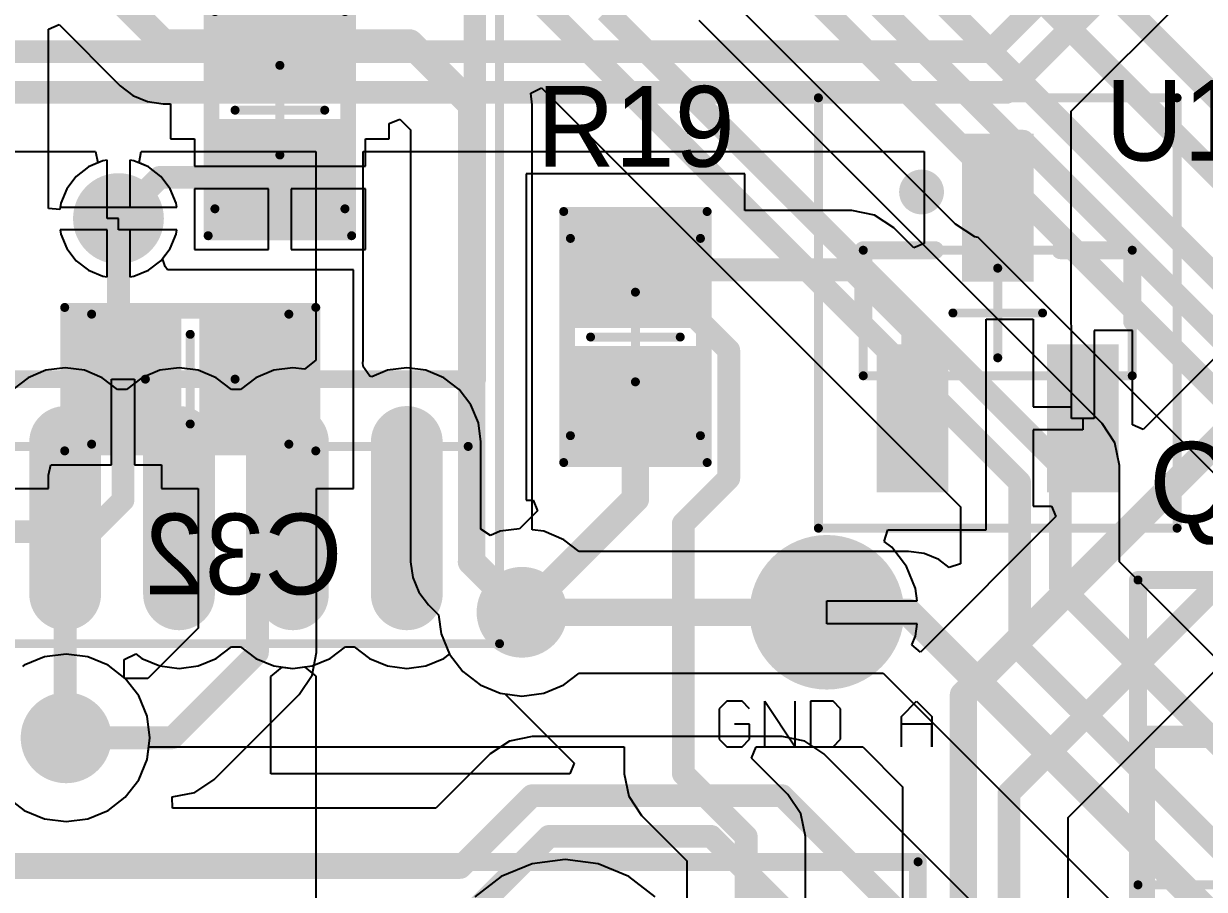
# Model space of a CAD drawing. Header units: millimetres. Extents: x 12 to 126, y 25 to 105.
# Drawn here: x 71.94 to 85.11, y 74.51 to 84.17 of the extents above; entities that cross this region are included whole.
import ezdxf

# ---------------------------------------------------------------- set-up
doc = ezdxf.new("R2010")
doc.units = ezdxf.units.MM
for name, color, linetype in [('BottomLayer', 5, 'Continuous'), ('BottomOverlay', 54, 'Continuous'), ('BottomPaste', 16, 'Continuous'), ('BottomSolder', 6, 'Continuous'), ('Mechanical13', 56, 'Continuous'), ('Mechanical15', 56, 'Continuous'), ('MultiLayer', 9, 'Continuous'), ('PadHoleLayer', 156, 'Continuous'), ('TopLayer', 1, 'Continuous'), ('TopOverlay', 2, 'Continuous'), ('TopPaste', 8, 'Continuous'), ('TopSolder', 216, 'Continuous'), ('ViaHoleLayer', 16, 'Continuous')]:
    doc.layers.add(name, color=color, linetype=linetype)

# ---------------------------------------------------------------- blocks, each defined once
blk = doc.blocks.new('TO_220AB_48')
at = {"layer": 'BottomLayer', "const_width": 0.8}
for points in [[(-0.4, 0, 1), (0.4, 0, 1)], [(2.14, 0, 1), (2.94, 0, 1)]]:
    blk.add_lwpolyline(points, format="xyb", close=True, dxfattribs=at)
at = {"layer": 'BottomLayer'}
blk.add_solid([(-3.34, -0.8), (-1.74, -0.8), (-3.34, 0.8), (-1.74, 0.8)], dxfattribs=at)
at = {"layer": 'BottomSolder', "const_width": 0.9}
for points in [[(-0.45, 0, 1), (0.45, 0, 1)], [(2.09, 0, 1), (2.99, 0, 1)]]:
    blk.add_lwpolyline(points, format="xyb", close=True, dxfattribs=at)
at = {"layer": 'BottomSolder'}
blk.add_solid([(-3.44, -0.9), (-1.64, -0.9), (-3.44, 0.9), (-1.64, 0.9)], dxfattribs=at)
at = {"layer": 'Mechanical13', "const_width": 0.1}
for points in [[(5.35, 2.85), (-5.35, 2.85)], [(-5.35, 2.85), (-5.35, -1.85)], [(5.35, 2.85), (5.35, -1.85)], [(5.35, 1.55), (-5.35, 1.55)], [(5.35, -1.85), (-5.35, -1.85)]]:
    blk.add_lwpolyline(points, dxfattribs=at)
at = {"layer": 'Mechanical13', "const_width": 0.05}
for points in [[(-5.375, 2.85, 1), (-5.325, 2.85, 1)], [(-5.375, 2.85, 1), (-5.325, 2.85, 1)], [(5.325, 2.85, 1), (5.375, 2.85, 1)], [(5.325, 2.85, 1), (5.375, 2.85, 1)], [(-5.375, 1.55, 1), (-5.325, 1.55, 1)], [(5.325, 1.55, 1), (5.375, 1.55, 1)], [(-5.375, -1.85, 1), (-5.325, -1.85, 1)], [(-5.375, -1.85, 1), (-5.325, -1.85, 1)], [(5.325, -1.85, 1), (5.375, -1.85, 1)], [(5.325, -1.85, 1), (5.375, -1.85, 1)]]:
    blk.add_lwpolyline(points, format="xyb", close=True, dxfattribs=at)
at = {"layer": 'Mechanical15', "const_width": 0.1}
for points in [[(0, 0.5), (0, -0.5)], [(0.5, 0), (-0.5, 0)]]:
    blk.add_lwpolyline(points, dxfattribs=at)
at = {"layer": 'Mechanical15', "const_width": 0.05}
for points in [[(-0.025, 0.5, 1), (0.025, 0.5, 1)], [(-0.525, 0, 1), (-0.475, 0, 1)], [(0.475, 0, 1), (0.525, 0, 1)], [(-0.025, -0.5, 1), (0.025, -0.5, 1)]]:
    blk.add_lwpolyline(points, format="xyb", close=True, dxfattribs=at)
at = {"layer": 'MultiLayer', "const_width": 0.8}
for points in [[(-0.4, 0, 1), (0.4, 0, 1)], [(2.14, 0, 1), (2.94, 0, 1)]]:
    blk.add_lwpolyline(points, format="xyb", close=True, dxfattribs=at)
at = {"layer": 'MultiLayer'}
blk.add_solid([(-3.34, -0.8), (-1.74, -0.8), (-3.34, 0.8), (-1.74, 0.8)], dxfattribs=at)
at = {"layer": 'PadHoleLayer', "const_width": 0.5}
for points in [[(-2.79, 0, 1), (-2.29, 0, 1)], [(-0.25, 0, 1), (0.25, 0, 1)], [(2.29, 0, 1), (2.79, 0, 1)]]:
    blk.add_lwpolyline(points, format="xyb", close=True, dxfattribs=at)
at = {"layer": 'TopLayer', "const_width": 0.8}
for points in [[(-0.4, 0, 1), (0.4, 0, 1)], [(2.14, 0, 1), (2.94, 0, 1)]]:
    blk.add_lwpolyline(points, format="xyb", close=True, dxfattribs=at)
at = {"layer": 'TopLayer'}
blk.add_solid([(-3.34, -0.8), (-1.74, -0.8), (-3.34, 0.8), (-1.74, 0.8)], dxfattribs=at)
at = {"layer": 'TopOverlay', "const_width": 0.2}
for points in [[(-5.35, 2.85), (-5.35, -1.85)], [(5.35, 2.85), (-5.35, 2.85)], [(5.35, 2.85), (5.35, -1.85)], [(5.35, 2.35), (-5.35, 2.35)], [(5.35, -1.85), (-5.35, -1.85)]]:
    blk.add_lwpolyline(points, dxfattribs=at)
at = {"layer": 'TopOverlay'}
for points, const_width in [([(-5.4, 2.85, 1), (-5.3, 2.85, 1)], 0.1), ([(-5.4, 2.85, 1), (-5.3, 2.85, 1)], 0.1), ([(5.3, 2.85, 1), (5.4, 2.85, 1)], 0.1), ([(5.3, 2.85, 1), (5.4, 2.85, 1)], 0.1), ([(-5.4, 2.35, 1), (-5.3, 2.35, 1)], 0.1), ([(5.3, 2.35, 1), (5.4, 2.35, 1)], 0.1), ([(-4.575, -1.2, 1), (-4.825, -1.2, 1)], 0.25), ([(-4.888, -1.2, 1), (-4.763, -1.2, 1)], 0.125), ([(-4.637, -1.2, 1), (-4.513, -1.2, 1)], 0.125), ([(-5.4, -1.85, 1), (-5.3, -1.85, 1)], 0.1), ([(-5.4, -1.85, 1), (-5.3, -1.85, 1)], 0.1), ([(5.3, -1.85, 1), (5.4, -1.85, 1)], 0.1), ([(5.3, -1.85, 1), (5.4, -1.85, 1)], 0.1)]:
    blk.add_lwpolyline(points, format="xyb", close=True, dxfattribs=dict(at, const_width=const_width))
at = {"layer": 'TopSolder', "const_width": 0.9}
for points in [[(-0.45, 0, 1), (0.45, 0, 1)], [(2.09, 0, 1), (2.99, 0, 1)]]:
    blk.add_lwpolyline(points, format="xyb", close=True, dxfattribs=at)
at = {"layer": 'TopSolder'}
blk.add_solid([(-3.44, -0.9), (-1.64, -0.9), (-3.44, 0.9), (-1.64, 0.9)], dxfattribs=at)
blk = doc.blocks.new('PE_526XXNL_51')
at = {"layer": 'Mechanical13', "const_width": 0.1}
for points in [[(-9.017, 9.017), (9.017, 9.017)], [(9.017, -9.017), (9.017, 9.017)]]:
    blk.add_lwpolyline(points, dxfattribs=at)
at = {"layer": 'Mechanical13', "const_width": 0.05}
blk.add_lwpolyline([(8.992, 9.017, 1), (9.042, 9.017, 1)], format="xyb", close=True, dxfattribs=at)
blk.add_lwpolyline([(8.992, 9.017, 1), (9.042, 9.017, 1)], format="xyb", close=True, dxfattribs=at)
at = {"layer": 'Mechanical15', "const_width": 0.1}
for points in [[(-9.017, 9.017), (9.017, 9.017)], [(9.017, -9.017), (9.017, 9.017)]]:
    blk.add_lwpolyline(points, dxfattribs=at)
at = {"layer": 'Mechanical15', "const_width": 0.05}
blk.add_lwpolyline([(8.992, 9.017, 1), (9.042, 9.017, 1)], format="xyb", close=True, dxfattribs=at)
blk.add_lwpolyline([(8.992, 9.017, 1), (9.042, 9.017, 1)], format="xyb", close=True, dxfattribs=at)
at = {"layer": 'TopOverlay', "const_width": 0.2}
for points in [[(-9.015, 9.015), (9.015, 9.015)], [(9.015, -9.015), (9.015, 9.015)]]:
    blk.add_lwpolyline(points, dxfattribs=at)
at = {"layer": 'TopOverlay', "const_width": 0.1}
blk.add_lwpolyline([(8.965, 9.015, 1), (9.065, 9.015, 1)], format="xyb", close=True, dxfattribs=at)
blk.add_lwpolyline([(8.965, 9.015, 1), (9.065, 9.015, 1)], format="xyb", close=True, dxfattribs=at)
blk = doc.blocks.new('C0805_B_87')
at = {"layer": 'BottomLayer'}
for points in [[(-1.3, 0.7), (-1.3, -0.7), (-0.2, 0.7), (-0.2, -0.7)], [(0.2, 0.7), (0.2, -0.7), (1.3, 0.7), (1.3, -0.7)]]:
    blk.add_solid(points, dxfattribs=at)
at = {"layer": 'BottomPaste'}
for points in [[(-1.3, 0.7), (-1.3, -0.7), (-0.2, 0.7), (-0.2, -0.7)], [(0.2, 0.7), (0.2, -0.7), (1.3, 0.7), (1.3, -0.7)]]:
    blk.add_solid(points, dxfattribs=at)
at = {"layer": 'BottomSolder'}
for points in [[(-1.4, 0.8), (-1.4, -0.8), (-0.1, 0.8), (-0.1, -0.8)], [(0.1, 0.8), (0.1, -0.8), (1.4, 0.8), (1.4, -0.8)]]:
    blk.add_solid(points, dxfattribs=at)
at = {"layer": 'Mechanical13', "const_width": 0.1}
for points in [[(-1.1, -0.725), (-1.1, 0.725)], [(1.1, 0.725), (-1.1, 0.725)], [(1.1, -0.725), (1.1, 0.725)], [(1.1, -0.725), (-1.1, -0.725)]]:
    blk.add_lwpolyline(points, dxfattribs=at)
at = {"layer": 'Mechanical13', "const_width": 0.05}
for points in [[(-1.125, 0.725, 1), (-1.075, 0.725, 1)], [(-1.125, 0.725, 1), (-1.075, 0.725, 1)], [(1.075, 0.725, 1), (1.125, 0.725, 1)], [(1.075, 0.725, 1), (1.125, 0.725, 1)], [(-1.125, -0.725, 1), (-1.075, -0.725, 1)], [(-1.125, -0.725, 1), (-1.075, -0.725, 1)], [(1.075, -0.725, 1), (1.125, -0.725, 1)], [(1.075, -0.725, 1), (1.125, -0.725, 1)]]:
    blk.add_lwpolyline(points, format="xyb", close=True, dxfattribs=at)
at = {"layer": 'Mechanical15', "const_width": 0.1}
for points in [[(-1.4, -0.8), (-1.4, 0.8)], [(1.4, 0.8), (-1.4, 0.8)], [(1.4, -0.8), (1.4, 0.8)], [(0, -0.5), (0, 0.5)], [(0.5, 0), (-0.5, 0)], [(1.4, -0.8), (-1.4, -0.8)]]:
    blk.add_lwpolyline(points, dxfattribs=at)
at = {"layer": 'Mechanical15', "const_width": 0.05}
for points in [[(-1.425, 0.8, 1), (-1.375, 0.8, 1)], [(-1.425, 0.8, 1), (-1.375, 0.8, 1)], [(1.375, 0.8, 1), (1.425, 0.8, 1)], [(1.375, 0.8, 1), (1.425, 0.8, 1)], [(-0.025, 0.5, 1), (0.025, 0.5, 1)], [(-0.525, 0, 1), (-0.475, 0, 1)], [(0.475, 0, 1), (0.525, 0, 1)], [(-0.025, -0.5, 1), (0.025, -0.5, 1)], [(-1.425, -0.8, 1), (-1.375, -0.8, 1)], [(-1.425, -0.8, 1), (-1.375, -0.8, 1)], [(1.375, -0.8, 1), (1.425, -0.8, 1)], [(1.375, -0.8, 1), (1.425, -0.8, 1)]]:
    blk.add_lwpolyline(points, format="xyb", close=True, dxfattribs=at)
blk = doc.blocks.new('C0805_B_90')
at = {"layer": 'BottomLayer'}
for points in [[(-1.3, 0.7), (-1.3, -0.7), (-0.2, 0.7), (-0.2, -0.7)], [(0.2, 0.7), (0.2, -0.7), (1.3, 0.7), (1.3, -0.7)]]:
    blk.add_solid(points, dxfattribs=at)
at = {"layer": 'BottomPaste'}
for points in [[(-1.3, 0.7), (-1.3, -0.7), (-0.2, 0.7), (-0.2, -0.7)], [(0.2, 0.7), (0.2, -0.7), (1.3, 0.7), (1.3, -0.7)]]:
    blk.add_solid(points, dxfattribs=at)
at = {"layer": 'BottomSolder'}
for points in [[(-1.4, 0.8), (-1.4, -0.8), (-0.1, 0.8), (-0.1, -0.8)], [(0.1, 0.8), (0.1, -0.8), (1.4, 0.8), (1.4, -0.8)]]:
    blk.add_solid(points, dxfattribs=at)
at = {"layer": 'Mechanical13', "const_width": 0.1}
for points in [[(-1.1, 0.725), (-1.1, -0.725)], [(1.1, 0.725), (-1.1, 0.725)], [(1.1, 0.725), (1.1, -0.725)], [(1.1, -0.725), (-1.1, -0.725)]]:
    blk.add_lwpolyline(points, dxfattribs=at)
at = {"layer": 'Mechanical13', "const_width": 0.05}
for points in [[(-1.125, 0.725, 1), (-1.075, 0.725, 1)], [(-1.125, 0.725, 1), (-1.075, 0.725, 1)], [(1.075, 0.725, 1), (1.125, 0.725, 1)], [(1.075, 0.725, 1), (1.125, 0.725, 1)], [(-1.125, -0.725, 1), (-1.075, -0.725, 1)], [(-1.125, -0.725, 1), (-1.075, -0.725, 1)], [(1.075, -0.725, 1), (1.125, -0.725, 1)], [(1.075, -0.725, 1), (1.125, -0.725, 1)]]:
    blk.add_lwpolyline(points, format="xyb", close=True, dxfattribs=at)
at = {"layer": 'Mechanical15', "const_width": 0.1}
for points in [[(-1.4, 0.8), (-1.4, -0.8)], [(1.4, 0.8), (-1.4, 0.8)], [(1.4, 0.8), (1.4, -0.8)], [(0, 0.5), (0, -0.5)], [(0.5, 0), (-0.5, 0)], [(1.4, -0.8), (-1.4, -0.8)]]:
    blk.add_lwpolyline(points, dxfattribs=at)
at = {"layer": 'Mechanical15', "const_width": 0.05}
for points in [[(-1.425, 0.8, 1), (-1.375, 0.8, 1)], [(-1.425, 0.8, 1), (-1.375, 0.8, 1)], [(1.375, 0.8, 1), (1.425, 0.8, 1)], [(1.375, 0.8, 1), (1.425, 0.8, 1)], [(-0.025, 0.5, 1), (0.025, 0.5, 1)], [(-0.525, 0, 1), (-0.475, 0, 1)], [(0.475, 0, 1), (0.525, 0, 1)], [(-0.025, -0.5, 1), (0.025, -0.5, 1)], [(-1.425, -0.8, 1), (-1.375, -0.8, 1)], [(-1.425, -0.8, 1), (-1.375, -0.8, 1)], [(1.375, -0.8, 1), (1.425, -0.8, 1)], [(1.375, -0.8, 1), (1.425, -0.8, 1)]]:
    blk.add_lwpolyline(points, format="xyb", close=True, dxfattribs=at)
blk = doc.blocks.new('C0805_93')
at = {"layer": 'Mechanical13', "const_width": 0.1}
for points in [[(-1.1, -0.725), (-1.1, 0.725)], [(1.1, 0.725), (-1.1, 0.725)], [(1.1, -0.725), (1.1, 0.725)], [(1.1, -0.725), (-1.1, -0.725)]]:
    blk.add_lwpolyline(points, dxfattribs=at)
at = {"layer": 'Mechanical13', "const_width": 0.05}
for points in [[(-1.125, 0.725, 1), (-1.075, 0.725, 1)], [(-1.125, 0.725, 1), (-1.075, 0.725, 1)], [(1.075, 0.725, 1), (1.125, 0.725, 1)], [(1.075, 0.725, 1), (1.125, 0.725, 1)], [(-1.125, -0.725, 1), (-1.075, -0.725, 1)], [(-1.125, -0.725, 1), (-1.075, -0.725, 1)], [(1.075, -0.725, 1), (1.125, -0.725, 1)], [(1.075, -0.725, 1), (1.125, -0.725, 1)]]:
    blk.add_lwpolyline(points, format="xyb", close=True, dxfattribs=at)
at = {"layer": 'Mechanical15', "const_width": 0.1}
for points in [[(-1.4, -0.8), (-1.4, 0.8)], [(1.4, 0.8), (-1.4, 0.8)], [(1.4, -0.8), (1.4, 0.8)], [(0, -0.5), (0, 0.5)], [(0.5, 0), (-0.5, 0)], [(1.4, -0.8), (-1.4, -0.8)]]:
    blk.add_lwpolyline(points, dxfattribs=at)
at = {"layer": 'Mechanical15', "const_width": 0.05}
for points in [[(-1.425, 0.8, 1), (-1.375, 0.8, 1)], [(-1.425, 0.8, 1), (-1.375, 0.8, 1)], [(1.375, 0.8, 1), (1.425, 0.8, 1)], [(1.375, 0.8, 1), (1.425, 0.8, 1)], [(-0.025, 0.5, 1), (0.025, 0.5, 1)], [(-0.525, 0, 1), (-0.475, 0, 1)], [(0.475, 0, 1), (0.525, 0, 1)], [(-0.025, -0.5, 1), (0.025, -0.5, 1)], [(-1.425, -0.8, 1), (-1.375, -0.8, 1)], [(-1.425, -0.8, 1), (-1.375, -0.8, 1)], [(1.375, -0.8, 1), (1.425, -0.8, 1)], [(1.375, -0.8, 1), (1.425, -0.8, 1)]]:
    blk.add_lwpolyline(points, format="xyb", close=True, dxfattribs=at)
at = {"layer": 'TopLayer'}
for points in [[(-0.2, -0.7), (-0.2, 0.7), (-1.3, -0.7), (-1.3, 0.7)], [(1.3, -0.7), (1.3, 0.7), (0.2, -0.7), (0.2, 0.7)]]:
    blk.add_solid(points, dxfattribs=at)
at = {"layer": 'TopPaste'}
for points in [[(-0.2, -0.7), (-0.2, 0.7), (-1.3, -0.7), (-1.3, 0.7)], [(1.3, -0.7), (1.3, 0.7), (0.2, -0.7), (0.2, 0.7)]]:
    blk.add_solid(points, dxfattribs=at)
at = {"layer": 'TopSolder'}
for points in [[(-0.1, -0.8), (-0.1, 0.8), (-1.4, -0.8), (-1.4, 0.8)], [(1.4, -0.8), (1.4, 0.8), (0.1, -0.8), (0.1, 0.8)]]:
    blk.add_solid(points, dxfattribs=at)
blk = doc.blocks.new('SOIC20_N_94')
at = {"layer": 'Mechanical13', "const_width": 0.1}
for points in [[(-3.75, 6.4), (-3.75, -6.4)], [(-3.75, -6.4), (3.75, -6.4)]]:
    blk.add_lwpolyline(points, dxfattribs=at)
at = {"layer": 'Mechanical13', "const_width": 0.05}
blk.add_lwpolyline([(-3.775, -6.4, 1), (-3.725, -6.4, 1)], format="xyb", close=True, dxfattribs=at)
blk.add_lwpolyline([(-3.775, -6.4, 1), (-3.725, -6.4, 1)], format="xyb", close=True, dxfattribs=at)
at = {"layer": 'Mechanical15', "const_width": 0.1}
for points in [[(-5.95, 6.75), (-5.95, -6.75)], [(-5.95, -6.75), (5.95, -6.75)]]:
    blk.add_lwpolyline(points, dxfattribs=at)
at = {"layer": 'Mechanical15', "const_width": 0.05}
blk.add_lwpolyline([(-5.975, -6.75, 1), (-5.925, -6.75, 1)], format="xyb", close=True, dxfattribs=at)
blk.add_lwpolyline([(-5.975, -6.75, 1), (-5.925, -6.75, 1)], format="xyb", close=True, dxfattribs=at)
at = {"layer": 'TopLayer', "const_width": 0.6}
for points in [[(-5.4, -1.905), (-3.7, -1.905)], [(-5.4, -3.175), (-3.7, -3.175)], [(-5.4, -4.445), (-3.7, -4.445)], [(-5.4, -5.715), (-3.7, -5.715)]]:
    blk.add_lwpolyline(points, dxfattribs=at)
at = {"layer": 'TopLayer', "const_width": 0.3}
for points in [[(-5.55, -1.905, 1), (-5.25, -1.905, 1)], [(-3.85, -1.905, 1), (-3.55, -1.905, 1)], [(-5.55, -3.175, 1), (-5.25, -3.175, 1)], [(-3.85, -3.175, 1), (-3.55, -3.175, 1)], [(-5.55, -4.445, 1), (-5.25, -4.445, 1)], [(-3.85, -4.445, 1), (-3.55, -4.445, 1)], [(-5.55, -5.715, 1), (-5.25, -5.715, 1)], [(-3.85, -5.715, 1), (-3.55, -5.715, 1)]]:
    blk.add_lwpolyline(points, format="xyb", close=True, dxfattribs=at)
at = {"layer": 'TopOverlay', "const_width": 0.2}
for points in [[(-3, 6.5), (-3, -6.5)], [(-3, -6.5), (3, -6.5)]]:
    blk.add_lwpolyline(points, dxfattribs=at)
at = {"layer": 'TopOverlay', "const_width": 0.1}
blk.add_lwpolyline([(-3.05, -6.5, 1), (-2.95, -6.5, 1)], format="xyb", close=True, dxfattribs=at)
blk.add_lwpolyline([(-3.05, -6.5, 1), (-2.95, -6.5, 1)], format="xyb", close=True, dxfattribs=at)
at = {"layer": 'TopPaste', "const_width": 0.6}
for points in [[(-5.4, -1.905), (-3.7, -1.905)], [(-5.4, -3.175), (-3.7, -3.175)], [(-5.4, -4.445), (-3.7, -4.445)], [(-5.4, -5.715), (-3.7, -5.715)]]:
    blk.add_lwpolyline(points, dxfattribs=at)
at = {"layer": 'TopPaste', "const_width": 0.3}
for points in [[(-5.55, -1.905, 1), (-5.25, -1.905, 1)], [(-3.85, -1.905, 1), (-3.55, -1.905, 1)], [(-5.55, -3.175, 1), (-5.25, -3.175, 1)], [(-3.85, -3.175, 1), (-3.55, -3.175, 1)], [(-5.55, -4.445, 1), (-5.25, -4.445, 1)], [(-3.85, -4.445, 1), (-3.55, -4.445, 1)], [(-5.55, -5.715, 1), (-5.25, -5.715, 1)], [(-3.85, -5.715, 1), (-3.55, -5.715, 1)]]:
    blk.add_lwpolyline(points, format="xyb", close=True, dxfattribs=at)
at = {"layer": 'TopSolder', "const_width": 0.8}
for points in [[(-5.4, -1.905), (-3.7, -1.905)], [(-5.4, -3.175), (-3.7, -3.175)], [(-5.4, -4.445), (-3.7, -4.445)], [(-5.4, -5.715), (-3.7, -5.715)]]:
    blk.add_lwpolyline(points, dxfattribs=at)
at = {"layer": 'TopSolder', "const_width": 0.4}
for points in [[(-5.6, -1.905, 1), (-5.2, -1.905, 1)], [(-3.9, -1.905, 1), (-3.5, -1.905, 1)], [(-5.6, -3.175, 1), (-5.2, -3.175, 1)], [(-3.9, -3.175, 1), (-3.5, -3.175, 1)], [(-5.6, -4.445, 1), (-5.2, -4.445, 1)], [(-3.9, -4.445, 1), (-3.5, -4.445, 1)], [(-5.6, -5.715, 1), (-5.2, -5.715, 1)], [(-3.9, -5.715, 1), (-3.5, -5.715, 1)]]:
    blk.add_lwpolyline(points, format="xyb", close=True, dxfattribs=at)
blk = doc.blocks.new('SOT23_M_95')
at = {"layer": 'Mechanical13', "const_width": 0.1}
for points in [[(-0.7, 1.5), (0.7, 1.5)], [(-0.7, 1.5), (-0.7, -1.5)], [(0.7, 1.5), (0.7, -1.5)], [(-0.7, -1.5), (0.7, -1.5)]]:
    blk.add_lwpolyline(points, dxfattribs=at)
at = {"layer": 'Mechanical13', "const_width": 0.05}
for points in [[(-0.725, 1.5, 1), (-0.675, 1.5, 1)], [(-0.725, 1.5, 1), (-0.675, 1.5, 1)], [(0.675, 1.5, 1), (0.725, 1.5, 1)], [(0.675, 1.5, 1), (0.725, 1.5, 1)], [(-0.725, -1.5, 1), (-0.675, -1.5, 1)], [(-0.725, -1.5, 1), (-0.675, -1.5, 1)], [(0.675, -1.5, 1), (0.725, -1.5, 1)], [(0.675, -1.5, 1), (0.725, -1.5, 1)]]:
    blk.add_lwpolyline(points, format="xyb", close=True, dxfattribs=at)
at = {"layer": 'Mechanical15', "const_width": 0.1}
for points in [[(-2.4, 2), (2.4, 2)], [(-2.4, 2), (-2.4, -2)], [(2.4, 2), (2.4, -2)], [(0, 0.5), (0, -0.5)], [(-0.5, 0), (0.5, 0)], [(-2.4, -2), (2.4, -2)]]:
    blk.add_lwpolyline(points, dxfattribs=at)
at = {"layer": 'Mechanical15', "const_width": 0.05}
for points in [[(-2.425, 2, 1), (-2.375, 2, 1)], [(-2.425, 2, 1), (-2.375, 2, 1)], [(2.375, 2, 1), (2.425, 2, 1)], [(2.375, 2, 1), (2.425, 2, 1)], [(-0.025, 0.5, 1), (0.025, 0.5, 1)], [(-0.525, 0, 1), (-0.475, 0, 1)], [(0.475, 0, 1), (0.525, 0, 1)], [(-0.025, -0.5, 1), (0.025, -0.5, 1)], [(-2.425, -2, 1), (-2.375, -2, 1)], [(-2.425, -2, 1), (-2.375, -2, 1)], [(2.375, -2, 1), (2.425, -2, 1)], [(2.375, -2, 1), (2.425, -2, 1)]]:
    blk.add_lwpolyline(points, format="xyb", close=True, dxfattribs=at)
at = {"layer": 'TopLayer'}
for points in [[(-0.45, 0.65), (-0.45, 1.25), (-1.9, 0.65), (-1.9, 1.25)], [(1.9, -0.3), (1.9, 0.3), (0.45, -0.3), (0.45, 0.3)], [(-0.45, -1.25), (-0.45, -0.65), (-1.9, -1.25), (-1.9, -0.65)]]:
    blk.add_solid(points, dxfattribs=at)
at = {"layer": 'TopOverlay', "const_width": 0.2}
for points in [[(-0.1, 1.5), (0.7, 1.5)], [(0.7, 1.5), (0.7, 0.7)], [(0.7, -0.7), (0.7, -1.5)], [(-0.1, -1.5), (0.7, -1.5)]]:
    blk.add_lwpolyline(points, dxfattribs=at)
at = {"layer": 'TopOverlay'}
for points, const_width in [([(-0.15, 1.5, 1), (-0.05, 1.5, 1)], 0.1), ([(0.65, 1.5, 1), (0.75, 1.5, 1)], 0.1), ([(0.65, 1.5, 1), (0.75, 1.5, 1)], 0.1), ([(1.475, 0.85, 1), (1.225, 0.85, 1)], 0.25), ([(1.162, 0.85, 1), (1.287, 0.85, 1)], 0.125), ([(1.413, 0.85, 1), (1.538, 0.85, 1)], 0.125), ([(0.65, 0.7, 1), (0.75, 0.7, 1)], 0.1), ([(0.65, -0.7, 1), (0.75, -0.7, 1)], 0.1), ([(-0.15, -1.5, 1), (-0.05, -1.5, 1)], 0.1), ([(0.65, -1.5, 1), (0.75, -1.5, 1)], 0.1), ([(0.65, -1.5, 1), (0.75, -1.5, 1)], 0.1)]:
    blk.add_lwpolyline(points, format="xyb", close=True, dxfattribs=dict(at, const_width=const_width))
at = {"layer": 'TopPaste'}
for points in [[(-0.45, 0.65), (-0.45, 1.25), (-1.9, 0.65), (-1.9, 1.25)], [(1.9, -0.3), (1.9, 0.3), (0.45, -0.3), (0.45, 0.3)], [(-0.45, -1.25), (-0.45, -0.65), (-1.9, -1.25), (-1.9, -0.65)]]:
    blk.add_solid(points, dxfattribs=at)
at = {"layer": 'TopSolder'}
for points in [[(-0.35, 0.55), (-0.35, 1.35), (-2, 0.55), (-2, 1.35)], [(2, -0.4), (2, 0.4), (0.35, -0.4), (0.35, 0.4)], [(-0.35, -1.35), (-0.35, -0.55), (-2, -1.35), (-2, -0.55)]]:
    blk.add_solid(points, dxfattribs=at)

msp = doc.modelspace()

# ---------------------------------------------------------------- linework, layer by layer
at = {"layer": 'BottomLayer'}
for p, q in [((79.766, 84.499), (82.332, 81.934)), ((72.22, 84.105), (72.337, 84.154)), ((72.337, 84.154), (73.02, 83.47)), ((83.97, 79.705), (79.476, 84.199)), ((72.22, 82.98), (72.22, 84.105)), ((73.02, 83.47), (73.161, 83.363)), ((73.161, 83.363), (73.324, 83.295)), ((77.598, 83.39), (77.718, 83.449)), ((77.615, 83.261), (77.598, 83.39)), ((77.718, 83.449), (82.39, 78.777)), ((73.324, 83.295), (73.5, 83.272)), ((73.5, 83.272), (73.58, 83.272)), ((73.58, 83.272), (73.58, 82.88)), ((77.615, 78.519), (77.615, 83.261)), ((76.02, 83.053), (76.137, 83.101)), ((76.137, 83.101), (76.258, 82.98)), ((72.22, 82.102), (72.22, 82.98)), ((76.02, 82.88), (76.02, 83.053)), ((76.258, 82.98), (76.258, 78.163)), ((73.58, 82.88), (73.846, 82.88)), ((73.846, 82.88), (73.846, 82.577)), ((75.754, 82.577), (75.754, 82.88)), ((75.754, 82.88), (76.02, 82.88)), ((72.667, 82.568), (72.529, 82.462)), ((72.827, 82.635), (72.667, 82.568)), ((72.873, 82.641), (72.827, 82.635)), ((72.873, 81.991), (72.873, 82.641)), ((73.172, 82.635), (73.127, 82.641)), ((73.127, 82.641), (73.127, 82.118)), ((73.333, 82.568), (73.172, 82.635)), ((73.471, 82.462), (73.333, 82.568)), ((73.846, 82.577), (74.8, 82.577)), ((74.8, 82.577), (75.754, 82.577)), ((72.529, 82.462), (72.423, 82.324)), ((73.576, 82.324), (73.471, 82.462)), ((72.423, 82.324), (72.356, 82.164)), ((73.643, 82.164), (73.576, 82.324)), ((74.673, 82.323), (73.846, 82.323)), ((73.846, 82.323), (73.846, 81.646)), ((74.673, 81.646), (74.673, 82.323)), ((75.754, 82.323), (74.927, 82.323)), ((74.927, 82.323), (74.927, 81.646)), ((75.754, 81.646), (75.754, 82.323)), ((72.347, 82.094), (72.22, 82.102)), ((72.356, 82.164), (72.347, 82.094)), ((73.127, 82.118), (73.649, 82.118)), ((73.649, 82.118), (73.643, 82.164)), ((73, 81.991), (72.873, 81.991)), ((73, 81.864), (73, 81.991)), ((82.332, 81.934), (82.332, 81.934)), ((82.332, 81.934), (82.546, 81.791)), ((73.649, 81.864), (73, 81.864)), ((73.576, 81.658), (73.643, 81.819)), ((73.643, 81.819), (73.649, 81.864)), ((82.546, 81.791), (82.584, 81.783)), ((82.584, 81.783), (86.854, 77.513)), ((73.491, 81.547), (73.576, 81.658)), ((73.846, 81.646), (74.673, 81.646)), ((74.927, 81.646), (75.754, 81.646)), ((73.52, 81.456), (73.491, 81.547)), ((73.548, 81.42), (73.52, 81.456)), ((75.62, 81.42), (73.548, 81.42)), ((75.62, 78.98), (75.62, 81.42)), ((72.923, 79.246), (72.923, 80.2)), ((72.923, 80.2), (73.177, 80.2)), ((73.177, 80.2), (73.177, 79.246)), ((84.113, 79.49), (83.97, 79.705)), ((83.97, 79.705), (83.97, 79.705)), ((84.164, 79.238), (84.113, 79.49)), ((72.22, 79.13), (72.246, 79.246)), ((72.246, 79.246), (72.923, 79.246)), ((73.177, 79.246), (73.48, 79.246)), ((73.48, 79.246), (73.48, 78.98)), ((84.164, 78.161), (84.164, 79.238)), ((84.164, 79.238), (84.164, 79.238)), ((72.22, 78.98), (72.22, 79.13)), ((70.08, 78.98), (72.22, 78.98)), ((73.48, 78.98), (73.89, 78.98)), ((73.89, 78.98), (73.89, 77.423)), ((75.21, 77.15), (75.21, 78.98)), ((75.21, 78.98), (75.62, 78.98)), ((82.39, 78.777), (82.39, 78.14)), ((77.742, 78.503), (77.615, 78.519)), ((77.967, 78.409), (77.742, 78.503)), ((78.138, 78.278), (77.967, 78.409)), ((81.81, 78.278), (78.138, 78.278)), ((81.986, 78.255), (81.81, 78.278)), ((82.15, 78.187), (81.986, 78.255)), ((76.258, 78.163), (76.282, 77.988)), ((82.263, 78.1), (82.15, 78.187)), ((82.39, 78.14), (82.263, 78.1)), ((85.79, 76.535), (84.164, 78.161)), ((76.282, 77.988), (76.349, 77.824)), ((76.349, 77.824), (76.457, 77.684)), ((76.457, 77.684), (76.569, 77.572)), ((76.569, 77.572), (76.597, 77.358)), ((73.89, 77.423), (73.327, 76.86)), ((76.597, 77.358), (76.691, 77.133)), ((72.174, 77.103), (71.948, 77.009)), ((72.415, 77.134), (72.174, 77.103)), ((72.657, 77.103), (72.415, 77.134)), ((72.883, 77.009), (72.657, 77.103)), ((75.159, 76.898), (75.21, 77.15)), ((75.21, 77.15), (75.21, 77.15)), ((76.691, 77.133), (76.839, 76.939)), ((71.948, 77.009), (71.93, 76.995)), ((73.076, 76.861), (72.883, 77.009)), ((76.839, 76.939), (77.033, 76.791)), ((77.967, 76.791), (78.138, 76.922)), ((78.138, 76.922), (81.529, 76.922)), ((81.529, 76.922), (85.75, 72.701)), ((73.077, 76.86), (73.076, 76.861)), ((73.327, 76.86), (73.077, 76.86)), ((75.016, 76.683), (75.159, 76.898)), ((77.033, 76.791), (77.258, 76.697)), ((77.742, 76.697), (77.967, 76.791)), ((74.066, 75.734), (75.016, 76.683)), ((75.016, 76.683), (75.016, 76.683)), ((77.258, 76.697), (77.5, 76.666)), ((77.5, 76.666), (77.742, 76.697)), ((77.36, 76.163), (77.145, 76.02)), ((77.612, 76.214), (77.36, 76.163)), ((80.402, 76.214), (77.612, 76.214)), ((77.612, 76.214), (77.612, 76.214)), ((80.654, 76.163), (80.402, 76.214)), ((80.402, 76.214), (80.402, 76.214)), ((80.868, 76.02), (80.654, 76.163)), ((77.145, 76.02), (76.539, 75.414)), ((77.145, 76.02), (77.145, 76.02)), ((85.643, 71.246), (80.868, 76.02)), ((73.852, 75.591), (74.066, 75.734)), ((73.6, 75.54), (73.852, 75.591)), ((73.601, 75.414), (73.6, 75.54)), ((73.6, 75.54), (73.6, 75.54)), ((76.539, 75.414), (73.601, 75.414))]:
    msp.add_line(p, q, dxfattribs=at)
for points, const_width in [([(71.526, 97.053), (87.964, 80.616)], 0.254), ([(71.222, 96.495), (87.554, 80.162)], 0.254), ([(78.395, 88.189), (87.384, 79.2)], 0.254), ([(78.235, 87.605), (82.986, 82.854)], 0.254), ([(78.178, 87.02), (82.798, 82.4)], 0.254), ([(71.788, 85.662), (73.5, 83.95)], 0.305), ([(76.403, 85.697), (83.05, 79.05)], 0.254), ([(78.438, 84.305), (83.504, 79.238)], 0.254), ([(73.5, 83.95), (74.8, 83.95)], 0.305), ([(74.8, 83.95), (76.248, 83.95)], 0.305), ([(76.248, 83.95), (76.937, 83.261)], 0.305), ([(76.937, 78.163), (76.937, 83.261)], 0.305), ([(82.986, 82.854), (83.088, 82.854)], 0.254), ([(83.088, 82.854), (87.704, 78.238)], 0.254), ([(73, 81.991), (73.458, 82.45)], 0.254), ([(73.458, 82.45), (74.8, 82.45)], 0.254), ([(74.8, 82.376), (74.8, 82.45)], 0.254), ([(82.798, 82.4), (82.9, 82.4)], 0.254), ([(82.9, 82.4), (87.516, 77.784)], 0.254), ([(73, 80.25), (73, 81.991)], 0.254), ([(73, 80.25), (73.05, 80.2)], 0.254), ([(73.05, 78.85), (73.05, 80.2)], 0.254), ([(74.55, 77.15), (74.55, 80.2)], 0.254), ([(83.504, 77.888), (83.504, 79.238)], 0.254), ([(83.05, 77.192), (83.05, 79.05)], 0.254), ([(72.7, 78.5), (73.05, 78.85)], 0.254), ([(70.3, 78.5), (72.7, 78.5)], 0.254), ([(76.937, 78.163), (77.5, 77.6)], 0.305), ([(83.504, 77.888), (86.97, 74.422)], 0.254), ([(77.5, 77.6), (81.81, 77.6)], 0.305), ([(81.81, 77.6), (86.23, 73.18)], 0.305), ([(83.05, 77.192), (86.353, 73.889)], 0.254), ([(73.6, 76.2), (74.55, 77.15)], 0.254), ([(72.415, 76.2), (73.6, 76.2)], 0.254), ([(76.812, 74.754), (77.612, 75.554)], 0.254), ([(77.612, 75.554), (80.402, 75.554)], 0.254), ([(80.402, 75.554), (85.369, 70.587)], 0.254), ([(77, 74.3), (77.8, 75.1)], 0.254), ([(77.8, 75.1), (79.611, 75.1)], 0.254), ([(79.611, 75.1), (85.94, 68.771)], 0.254), ([(66.188, 74.754), (76.812, 74.754)], 0.254)]:
    msp.add_lwpolyline(points, dxfattribs=dict(at, const_width=const_width))
for points, const_width in [([(73.424, 83.95, 1), (73.576, 83.95, 1)], 0.152), ([(73.424, 83.95, 1), (73.576, 83.95, 1)], 0.152), ([(74.724, 83.95, 1), (74.876, 83.95, 1)], 0.152), ([(74.724, 83.95, 1), (74.876, 83.95, 1)], 0.152), ([(76.172, 83.95, 1), (76.324, 83.95, 1)], 0.152), ([(76.172, 83.95, 1), (76.324, 83.95, 1)], 0.152), ([(76.86, 83.261, 1), (77.013, 83.261, 1)], 0.152), ([(76.86, 83.261, 1), (77.013, 83.261, 1)], 0.152), ([(82.923, 82.854, 1), (83.05, 82.854, 1)], 0.127), ([(82.923, 82.854, 1), (83.05, 82.854, 1)], 0.127), ([(83.025, 82.854, 1), (83.152, 82.854, 1)], 0.127), ([(83.025, 82.854, 1), (83.152, 82.854, 1)], 0.127), ([(73.395, 82.45, 1), (73.522, 82.45, 1)], 0.127), ([(73.395, 82.45, 1), (73.522, 82.45, 1)], 0.127), ([(74.736, 82.45, 1), (74.863, 82.45, 1)], 0.127), ([(74.736, 82.45, 1), (74.863, 82.45, 1)], 0.127), ([(74.736, 82.376, 1), (74.863, 82.376, 1)], 0.127), ([(82.735, 82.4, 1), (82.862, 82.4, 1)], 0.127), ([(82.735, 82.4, 1), (82.862, 82.4, 1)], 0.127), ([(82.836, 82.4, 1), (82.963, 82.4, 1)], 0.127), ([(82.836, 82.4, 1), (82.963, 82.4, 1)], 0.127), ([(72.796, 81.991, 1), (73.203, 81.991, 1)], 0.406), ([(72.936, 81.991, 1), (73.063, 81.991, 1)], 0.127), ([(72.936, 81.991, 1), (73.063, 81.991, 1)], 0.127), ([(72.936, 80.25, 1), (73.063, 80.25, 1)], 0.127), ([(72.936, 80.25, 1), (73.063, 80.25, 1)], 0.127), ([(72.986, 80.2, 1), (73.113, 80.2, 1)], 0.127), ([(72.986, 80.2, 1), (73.113, 80.2, 1)], 0.127), ([(74.486, 80.2, 1), (74.613, 80.2, 1)], 0.127), ([(83.44, 79.238, 1), (83.567, 79.238, 1)], 0.127), ([(83.44, 79.238, 1), (83.567, 79.238, 1)], 0.127), ([(82.986, 79.05, 1), (83.113, 79.05, 1)], 0.127), ([(82.986, 79.05, 1), (83.113, 79.05, 1)], 0.127), ([(72.986, 78.85, 1), (73.113, 78.85, 1)], 0.127), ([(72.986, 78.85, 1), (73.113, 78.85, 1)], 0.127), ([(72.636, 78.5, 1), (72.763, 78.5, 1)], 0.127), ([(72.636, 78.5, 1), (72.763, 78.5, 1)], 0.127), ([(76.86, 78.163, 1), (77.013, 78.163, 1)], 0.152), ([(76.86, 78.163, 1), (77.013, 78.163, 1)], 0.152), ([(77.297, 77.6, 1), (77.703, 77.6, 1)], 0.406), ([(83.44, 77.888, 1), (83.567, 77.888, 1)], 0.127), ([(83.44, 77.888, 1), (83.567, 77.888, 1)], 0.127), ([(77.424, 77.6, 1), (77.576, 77.6, 1)], 0.152), ([(77.424, 77.6, 1), (77.576, 77.6, 1)], 0.152), ([(81.734, 77.6, 1), (81.887, 77.6, 1)], 0.152), ([(81.734, 77.6, 1), (81.887, 77.6, 1)], 0.152), ([(82.986, 77.192, 1), (83.113, 77.192, 1)], 0.127), ([(82.986, 77.192, 1), (83.113, 77.192, 1)], 0.127), ([(74.486, 77.15, 1), (74.613, 77.15, 1)], 0.127), ([(74.486, 77.15, 1), (74.613, 77.15, 1)], 0.127), ([(72.212, 76.2, 1), (72.619, 76.2, 1)], 0.406), ([(72.352, 76.2, 1), (72.479, 76.2, 1)], 0.127), ([(73.537, 76.2, 1), (73.664, 76.2, 1)], 0.127), ([(73.537, 76.2, 1), (73.664, 76.2, 1)], 0.127), ([(77.548, 75.554, 1), (77.675, 75.554, 1)], 0.127), ([(77.548, 75.554, 1), (77.675, 75.554, 1)], 0.127), ([(80.339, 75.554, 1), (80.466, 75.554, 1)], 0.127), ([(80.339, 75.554, 1), (80.466, 75.554, 1)], 0.127), ([(77.736, 75.1, 1), (77.863, 75.1, 1)], 0.127), ([(77.736, 75.1, 1), (77.863, 75.1, 1)], 0.127), ([(79.548, 75.1, 1), (79.675, 75.1, 1)], 0.127), ([(79.548, 75.1, 1), (79.675, 75.1, 1)], 0.127), ([(76.748, 74.754, 1), (76.875, 74.754, 1)], 0.127), ([(76.748, 74.754, 1), (76.875, 74.754, 1)], 0.127)]:
    msp.add_lwpolyline(points, format="xyb", close=True, dxfattribs=dict(at, const_width=const_width))
at = {"layer": 'BottomSolder', "const_width": 0.506}
for points in [[(72.746, 81.991, 1), (73.253, 81.991, 1)], [(77.247, 77.6, 1), (77.753, 77.6, 1)], [(72.162, 76.2, 1), (72.669, 76.2, 1)]]:
    msp.add_lwpolyline(points, format="xyb", close=True, dxfattribs=at)
at = {"layer": 'MultiLayer', "const_width": 0.406}
for points in [[(72.796, 81.991, 1), (73.203, 81.991, 1)], [(77.297, 77.6, 1), (77.703, 77.6, 1)], [(72.212, 76.2, 1), (72.619, 76.2, 1)]]:
    msp.add_lwpolyline(points, format="xyb", close=True, dxfattribs=at)
at = {"layer": 'TopLayer'}
for p, q in [((83.626, 83.189), (85.447, 85.01)), ((83.626, 83.189), (85.447, 85.01)), ((83.626, 80.868), (83.626, 83.189)), ((83.626, 80.868), (83.626, 83.189)), ((70.502, 82.738), (72.745, 82.738)), ((72.745, 82.738), (72.771, 82.611)), ((73.229, 82.611), (73.254, 82.738)), ((73.254, 82.738), (75.2, 82.738)), ((75.2, 82.738), (75.2, 80.411)), ((75.73, 80.411), (75.73, 82.738)), ((75.73, 82.738), (81.986, 82.738)), ((81.986, 82.738), (81.986, 81.713)), ((72.667, 82.568), (72.529, 82.462)), ((72.771, 82.611), (72.667, 82.568)), ((73.333, 82.568), (73.229, 82.611)), ((73.471, 82.462), (73.333, 82.568)), ((72.529, 82.462), (72.423, 82.324)), ((73.576, 82.324), (73.471, 82.462)), ((79.985, 82.49), (77.545, 82.49)), ((77.545, 82.49), (77.545, 80.35)), ((79.985, 82.08), (79.985, 82.49)), ((72.423, 82.324), (72.356, 82.164)), ((73.643, 82.164), (73.576, 82.324)), ((72.356, 82.164), (72.35, 82.118)), ((72.35, 82.118), (73.649, 82.118)), ((73.649, 82.118), (73.643, 82.164)), ((81.18, 82.08), (79.985, 82.08)), ((81.432, 82.03), (81.18, 82.08)), ((81.18, 82.08), (81.18, 82.08)), ((81.646, 81.887), (81.432, 82.03)), ((72.873, 81.864), (72.35, 81.864)), ((72.35, 81.864), (72.356, 81.819)), ((72.356, 81.819), (72.423, 81.658)), ((72.873, 81.342), (72.873, 81.864)), ((73.649, 81.864), (73.127, 81.864)), ((73.127, 81.864), (73.127, 81.342)), ((73.576, 81.658), (73.643, 81.819)), ((73.643, 81.819), (73.649, 81.864)), ((81.869, 81.664), (81.646, 81.887)), ((72.423, 81.658), (72.529, 81.52)), ((73.471, 81.52), (73.576, 81.658)), ((81.986, 81.713), (81.869, 81.664)), ((72.529, 81.52), (72.667, 81.414)), ((73.333, 81.414), (73.471, 81.52)), ((72.667, 81.414), (72.827, 81.348)), ((73.172, 81.348), (73.333, 81.414)), ((72.827, 81.348), (72.873, 81.342)), ((73.127, 81.342), (73.172, 81.348)), ((82.676, 78.518), (82.676, 80.868)), ((82.676, 80.868), (83.2, 80.868)), ((83.2, 80.868), (83.202, 80.742)), ((83.629, 80.742), (83.626, 80.868)), ((83.626, 80.868), (83.626, 80.868)), ((83.629, 80.742), (83.626, 80.868)), ((83.626, 80.868), (83.626, 80.868)), ((83.202, 80.742), (83.202, 80.742)), ((83.202, 80.742), (83.202, 79.89)), ((83.629, 79.89), (83.629, 80.742)), ((83.629, 80.742), (83.629, 80.742)), ((83.629, 79.763), (83.629, 80.742)), ((83.629, 80.742), (83.629, 80.742)), ((84.31, 80.742), (83.883, 80.742)), ((83.883, 80.742), (83.883, 79.763)), ((84.31, 80.742), (83.883, 80.742)), ((83.883, 80.742), (83.883, 79.763)), ((84.31, 79.689), (84.31, 80.742)), ((84.31, 79.689), (84.31, 80.742)), ((85.422, 80.634), (84.428, 79.64)), ((85.422, 80.634), (84.428, 79.64)), ((75.2, 80.411), (75.073, 80.31)), ((75.724, 80.38), (75.73, 80.411)), ((75.727, 80.349), (75.724, 80.38)), ((75.725, 80.345), (75.727, 80.349)), ((75.803, 80.233), (75.725, 80.345)), ((77.545, 80.35), (77.545, 78.85)), ((71.991, 80.216), (71.82, 80.085)), ((72.191, 80.299), (71.991, 80.216)), ((72.405, 80.327), (72.191, 80.299)), ((72.619, 80.299), (72.405, 80.327)), ((72.819, 80.216), (72.619, 80.299)), ((72.99, 80.085), (72.819, 80.216)), ((73.261, 80.216), (73.09, 80.085)), ((73.461, 80.299), (73.261, 80.216)), ((73.675, 80.327), (73.461, 80.299)), ((73.889, 80.299), (73.675, 80.327)), ((74.089, 80.216), (73.889, 80.299)), ((74.26, 80.085), (74.089, 80.216)), ((74.531, 80.216), (74.36, 80.085)), ((74.731, 80.299), (74.531, 80.216)), ((74.945, 80.327), (74.731, 80.299)), ((75.073, 80.31), (74.945, 80.327)), ((75.827, 80.227), (75.803, 80.233)), ((76.001, 80.299), (75.827, 80.227)), ((76.215, 80.327), (76.001, 80.299)), ((76.429, 80.299), (76.215, 80.327)), ((76.629, 80.216), (76.429, 80.299)), ((76.8, 80.085), (76.629, 80.216)), ((73.09, 80.085), (72.99, 80.085)), ((74.36, 80.085), (74.26, 80.085)), ((76.931, 79.914), (76.8, 80.085)), ((77.014, 79.714), (76.931, 79.914)), ((83.202, 79.89), (83.629, 79.89)), ((77.042, 79.5), (77.014, 79.714)), ((83.883, 79.763), (83.629, 79.763)), ((83.883, 79.763), (83.756, 79.763)), ((83.756, 79.763), (83.756, 79.636)), ((84.428, 79.64), (84.31, 79.689)), ((84.428, 79.64), (84.31, 79.689)), ((83.756, 79.636), (83.202, 79.636)), ((83.202, 79.636), (83.202, 78.784)), ((77.042, 78.527), (77.042, 79.5)), ((83.591, 75.312), (87.312, 79.034)), ((83.591, 75.312), (87.312, 79.034)), ((77.545, 78.85), (77.625, 78.85)), ((77.625, 78.85), (77.674, 78.733)), ((83.202, 78.784), (83.405, 78.784)), ((83.405, 78.784), (83.454, 78.667)), ((77.674, 78.733), (77.472, 78.531)), ((83.454, 78.667), (81.943, 77.156)), ((77.148, 78.457), (77.042, 78.527)), ((77.258, 78.503), (77.148, 78.457)), ((77.472, 78.531), (77.258, 78.503)), ((81.538, 78.391), (81.581, 78.518)), ((81.581, 78.518), (82.676, 78.518)), ((81.625, 78.325), (81.538, 78.391)), ((81.787, 78.112), (81.625, 78.325)), ((81.89, 77.865), (81.787, 78.112)), ((81.908, 77.727), (81.89, 77.865)), ((80.9, 77.473), (80.9, 77.727)), ((80.9, 77.727), (81.908, 77.727)), ((81.908, 77.473), (80.9, 77.473)), ((81.89, 77.335), (81.908, 77.473)), ((81.849, 77.237), (81.89, 77.335)), ((74.089, 77.084), (74.26, 77.215)), ((74.26, 77.215), (74.36, 77.215)), ((74.36, 77.215), (74.531, 77.084)), ((75.359, 77.084), (75.53, 77.215)), ((75.53, 77.215), (75.63, 77.215)), ((75.63, 77.215), (75.801, 77.084)), ((81.943, 77.156), (81.849, 77.237)), ((73.065, 77.075), (73.192, 77.137)), ((73.065, 76.869), (73.065, 77.075)), ((73.192, 77.137), (73.261, 77.084)), ((73.261, 77.084), (73.461, 77.001)), ((73.889, 77.001), (74.089, 77.084)), ((74.531, 77.084), (74.731, 77.001)), ((75.159, 77.001), (75.359, 77.084)), ((75.801, 77.084), (76.001, 77.001)), ((76.429, 77.001), (76.629, 77.084)), ((76.629, 77.084), (76.691, 77.132)), ((76.691, 77.132), (76.839, 76.939)), ((73.461, 77.001), (73.675, 76.973)), ((73.675, 76.973), (73.889, 77.001)), ((74.7, 76.883), (74.827, 76.988)), ((74.731, 77.001), (74.945, 76.973)), ((74.827, 76.988), (74.945, 76.973)), ((74.945, 76.973), (75.159, 77.001)), ((74.945, 76.973), (75.073, 76.99)), ((75.073, 76.99), (75.2, 76.889)), ((76.001, 77.001), (76.215, 76.973)), ((76.215, 76.973), (76.429, 77.001)), ((76.839, 76.939), (77.033, 76.791)), ((73.076, 76.861), (73.065, 76.869)), ((73.225, 76.667), (73.076, 76.861)), ((74.7, 75.8), (74.7, 76.883)), ((75.2, 76.889), (75.2, 69.233)), ((77.033, 76.791), (77.258, 76.697)), ((73.318, 76.442), (73.225, 76.667)), ((77.258, 76.697), (77.309, 76.691)), ((77.309, 76.691), (78.083, 75.917)), ((73.35, 76.2), (73.318, 76.442)), ((73.318, 75.958), (73.35, 76.2)), ((73.318, 75.958), (73.337, 76.1)), ((73.337, 76.1), (78.64, 76.1)), ((78.64, 76.1), (78.64, 75.8)), ((80.06, 75.973), (80.113, 76.1)), ((80.113, 76.1), (81.3, 76.1)), ((81.3, 76.1), (81.745, 75.655)), ((73.225, 75.733), (73.318, 75.958)), ((73.225, 75.733), (73.318, 75.958)), ((78.083, 75.917), (78.034, 75.8)), ((80.466, 75.566), (80.06, 75.973)), ((73.076, 75.539), (73.225, 75.733)), ((73.076, 75.539), (73.225, 75.733)), ((78.034, 75.8), (74.7, 75.8)), ((78.64, 75.8), (78.64, 75.8)), ((78.64, 75.8), (78.691, 75.548)), ((81.745, 75.655), (81.745, 72.138)), ((71.784, 75.517), (71.948, 75.391)), ((71.784, 75.517), (71.948, 75.391)), ((72.883, 75.391), (73.076, 75.539)), ((72.883, 75.391), (73.076, 75.539)), ((78.691, 75.548), (78.834, 75.334)), ((80.609, 75.352), (80.466, 75.566)), ((80.466, 75.566), (80.466, 75.566)), ((71.948, 75.391), (72.174, 75.297)), ((71.948, 75.391), (72.174, 75.297)), ((72.657, 75.297), (72.883, 75.391)), ((72.657, 75.297), (72.883, 75.391)), ((78.834, 75.334), (79.34, 74.827)), ((80.66, 75.1), (80.609, 75.352)), ((72.174, 75.297), (72.415, 75.266)), ((72.174, 75.297), (72.415, 75.266)), ((72.415, 75.266), (72.657, 75.297)), ((72.415, 75.266), (72.657, 75.297)), ((83.591, 70.985), (83.591, 75.312)), ((83.591, 70.985), (83.591, 75.312)), ((80.66, 72.662), (80.66, 75.1)), ((80.66, 75.1), (80.66, 75.1)), ((77.98, 74.842), (77.612, 74.794)), ((78.348, 74.794), (77.98, 74.842)), ((79.34, 74.827), (79.34, 74.146)), ((77.612, 74.794), (77.269, 74.652)), ((78.691, 74.652), (78.348, 74.794)), ((77.269, 74.652), (76.974, 74.426)), ((78.986, 74.426), (78.691, 74.652))]:
    msp.add_line(p, q, dxfattribs=at)
for points, const_width in [([(82.714, 83.852), (84.527, 85.665)], 0.254), ([(82.902, 83.398), (84.981, 85.476)], 0.254), ([(70.69, 83.852), (82.714, 83.852)], 0.254), ([(70.502, 83.398), (82.902, 83.398)], 0.254), ([(78.765, 81.42), (78.907, 81.42)], 0.254), ([(78.907, 81.42), (81.18, 81.42)], 0.254), ([(78.907, 81.42), (79.807, 80.521)], 0.254), ([(81.18, 81.42), (81.856, 80.744)], 0.254), ([(81.856, 79.763), (81.856, 80.744)], 0.254), ([(79.807, 79.096), (79.807, 80.521)], 0.254), ([(82.423, 76.677), (86.1, 80.354)], 0.305), ([(78.765, 78.865), (78.765, 79.92)], 0.305), ([(82.931, 75.585), (86.846, 79.5)], 0.254), ([(79.3, 78.589), (79.807, 79.096)], 0.254), ([(77.5, 77.6), (78.765, 78.865)], 0.305), ([(72.405, 76.21), (72.405, 78.65)], 0.254), ([(79.3, 75.8), (79.3, 78.589)], 0.254), ([(82.423, 71.857), (82.423, 76.677)], 0.305), ([(72.405, 76.21), (72.415, 76.2)], 0.254), ([(79.3, 75.8), (80, 75.1)], 0.254), ([(82.931, 70.985), (82.931, 75.585)], 0.254), ([(80, 72), (80, 75.1)], 0.254)]:
    msp.add_lwpolyline(points, dxfattribs=dict(at, const_width=const_width))
for points, const_width in [([(82.651, 83.852, 1), (82.778, 83.852, 1)], 0.127), ([(82.651, 83.852, 1), (82.778, 83.852, 1)], 0.127), ([(82.839, 83.398, 1), (82.966, 83.398, 1)], 0.127), ([(82.839, 83.398, 1), (82.966, 83.398, 1)], 0.127), ([(72.796, 81.991, 1), (73.203, 81.991, 1)], 0.406), ([(78.702, 81.42, 1), (78.829, 81.42, 1)], 0.127), ([(78.844, 81.42, 1), (78.971, 81.42, 1)], 0.127), ([(78.844, 81.42, 1), (78.971, 81.42, 1)], 0.127), ([(78.844, 81.42, 1), (78.971, 81.42, 1)], 0.127), ([(81.116, 81.42, 1), (81.243, 81.42, 1)], 0.127), ([(81.116, 81.42, 1), (81.243, 81.42, 1)], 0.127), ([(81.793, 80.744, 1), (81.92, 80.744, 1)], 0.127), ([(81.793, 80.744, 1), (81.92, 80.744, 1)], 0.127), ([(79.743, 80.521, 1), (79.87, 80.521, 1)], 0.127), ([(79.743, 80.521, 1), (79.87, 80.521, 1)], 0.127), ([(78.689, 79.92, 1), (78.842, 79.92, 1)], 0.152), ([(81.793, 79.763, 1), (81.92, 79.763, 1)], 0.127), ([(79.743, 79.096, 1), (79.87, 79.096, 1)], 0.127), ([(79.743, 79.096, 1), (79.87, 79.096, 1)], 0.127), ([(78.689, 78.865, 1), (78.842, 78.865, 1)], 0.152), ([(78.689, 78.865, 1), (78.842, 78.865, 1)], 0.152), ([(72.342, 78.65, 1), (72.469, 78.65, 1)], 0.127), ([(79.236, 78.589, 1), (79.363, 78.589, 1)], 0.127), ([(79.236, 78.589, 1), (79.363, 78.589, 1)], 0.127), ([(80.519, 77.6, 1), (81.281, 77.6, 1)], 0.762), ([(77.297, 77.6, 1), (77.703, 77.6, 1)], 0.406), ([(77.424, 77.6, 1), (77.576, 77.6, 1)], 0.152), ([(82.347, 76.677, 1), (82.499, 76.677, 1)], 0.152), ([(82.347, 76.677, 1), (82.499, 76.677, 1)], 0.152), ([(72.212, 76.2, 1), (72.619, 76.2, 1)], 0.406), ([(72.342, 76.21, 1), (72.469, 76.21, 1)], 0.127), ([(72.342, 76.21, 1), (72.469, 76.21, 1)], 0.127), ([(72.352, 76.2, 1), (72.479, 76.2, 1)], 0.127), ([(79.236, 75.8, 1), (79.363, 75.8, 1)], 0.127), ([(79.236, 75.8, 1), (79.363, 75.8, 1)], 0.127), ([(82.868, 75.585, 1), (82.995, 75.585, 1)], 0.127), ([(82.868, 75.585, 1), (82.995, 75.585, 1)], 0.127), ([(79.937, 75.1, 1), (80.064, 75.1, 1)], 0.127), ([(79.937, 75.1, 1), (80.064, 75.1, 1)], 0.127)]:
    msp.add_lwpolyline(points, format="xyb", close=True, dxfattribs=dict(at, const_width=const_width))
at = {"layer": 'TopOverlay'}
for p, q in [((79.785, 76.608), (79.7, 76.523)), ((79.7, 76.523), (79.7, 76.185)), ((79.954, 76.608), (79.785, 76.608)), ((80.039, 76.523), (79.954, 76.608)), ((80.208, 76.1), (80.208, 76.608)), ((80.208, 76.608), (80.546, 76.1)), ((80.546, 76.1), (80.546, 76.608)), ((80.716, 76.608), (80.716, 76.1)), ((80.97, 76.608), (80.716, 76.608)), ((81.054, 76.523), (80.97, 76.608)), ((81.054, 76.185), (81.054, 76.523)), ((81.731, 76.439), (81.901, 76.608)), ((81.901, 76.608), (82.07, 76.439)), ((81.731, 76.1), (81.731, 76.439)), ((82.07, 76.439), (82.07, 76.1)), ((80.039, 76.354), (79.869, 76.354)), ((80.039, 76.185), (80.039, 76.354)), ((82.07, 76.354), (81.731, 76.354)), ((82.07, 76.1), (82.07, 76.354)), ((79.7, 76.185), (79.785, 76.1)), ((79.954, 76.1), (80.039, 76.185)), ((80.97, 76.1), (81.054, 76.185)), ((79.785, 76.1), (79.954, 76.1)), ((80.716, 76.1), (80.97, 76.1))]:
    msp.add_line(p, q, dxfattribs=at)
at = {"layer": 'TopOverlay', "const_width": 0.25}
for points in [[(84.435, 76.21), (94.845, 76.21)], [(84.435, 56.91), (84.435, 76.21)]]:
    msp.add_lwpolyline(points, dxfattribs=at)
at = {"layer": 'TopOverlay', "const_width": 0.125}
msp.add_lwpolyline([(84.373, 76.21, 1), (84.498, 76.21, 1)], format="xyb", close=True, dxfattribs=at)
msp.add_lwpolyline([(84.373, 76.21, 1), (84.498, 76.21, 1)], format="xyb", close=True, dxfattribs=at)
at = {"layer": 'TopPaste', "const_width": 0.762}
msp.add_lwpolyline([(80.519, 77.6, 1), (81.281, 77.6, 1)], format="xyb", close=True, dxfattribs=at)
at = {"layer": 'TopSolder'}
for points, const_width in [([(72.746, 81.991, 1), (73.253, 81.991, 1)], 0.506), ([(80.469, 77.6, 1), (81.331, 77.6, 1)], 0.862), ([(77.247, 77.6, 1), (77.753, 77.6, 1)], 0.506), ([(72.162, 76.2, 1), (72.669, 76.2, 1)], 0.506)]:
    msp.add_lwpolyline(points, format="xyb", close=True, dxfattribs=dict(at, const_width=const_width))
at = {"layer": 'ViaHoleLayer', "const_width": 0.203}
for points in [[(72.898, 81.991, 1), (73.101, 81.991, 1)], [(77.398, 77.6, 1), (77.602, 77.6, 1)], [(72.314, 76.2, 1), (72.517, 76.2, 1)]]:
    msp.add_lwpolyline(points, format="xyb", close=True, dxfattribs=at)

# ---------------------------------------------------------------- block references
for name, p, rotation in [('SOIC20_N_94', (70.5, 83.2), 90), ('C0805_B_87', (74.8, 83.2), 270), ('SOT23_M_95', (82.806, 80.938), 90), ('C0805_93', (78.765, 80.67), 270), ('C0805_B_90', (73.8, 80.2), 180), ('TO_220AB_48', (89.72, 76.11), 180), ('PE_526XXNL_51', (72.9, 65.8), 360)]:
    msp.add_blockref(name, p, dxfattribs=dict(rotation=rotation))

# ---------------------------------------------------------------- texts
at = {"layer": 'BottomOverlay', "text_generation_flag": 2}
msp.add_text('C32', height=0.9, dxfattribs=at).set_placement((75.5, 77.8))
at = {"layer": 'TopOverlay'}
for s, p in [('U10', (84.006, 82.638)), ('R19', (77.665, 82.57)), ('Q4', (84.5, 78.6))]:
    msp.add_text(s, height=0.9, dxfattribs=at).set_placement(p)

doc.saveas('drawing.dxf')
